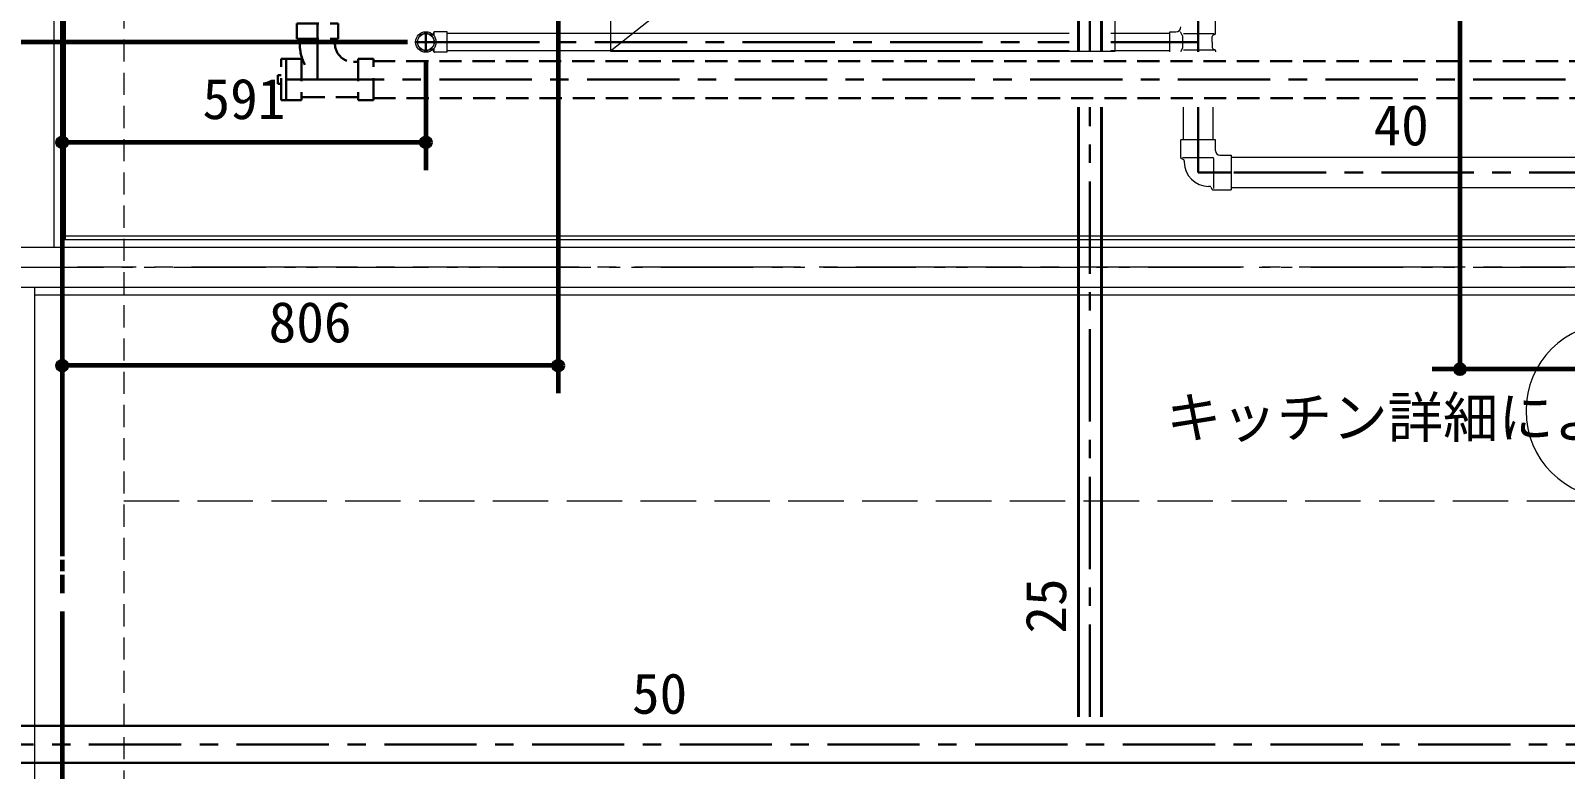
# Model space of a CAD drawing. Units: millimetres at full size, sheet at 1:30. Extents: x -16828 to 149130, y 47892 to 100313.
# Drawn here: x -5866 to -3372, y 59930 to 61130 of the extents above; entities that cross this region are included whole.
import ezdxf
from ezdxf.enums import TextEntityAlignment as Align

# ---------------------------------------------------------------- set-up
doc = ezdxf.new("R2010")
doc.units = ezdxf.units.MM
doc.header["$LTSCALE"] = 30
doc.header["$PDMODE"] = 32
doc.header["$PDSIZE"] = 15
for name, pattern in [('CHAIN1', [8, 5, -1, 1, -1]), ('CHAIN2', [12, 9, -1, 1, -1]), ('DASHED1', [1.8, 1.2, -0.6]), ('DASHED3', [4, 3, -1]), ('DOUBLE_CHAIN1', [8.8, 5, -1, 0.6, -0.6, 0.6, -1]), ('LONG_DOUBLE_CHAIN', [21.8, 18, -1, 0.6, -0.6, 0.6, -1])]:
    doc.linetypes.add(name, pattern=pattern)
for name, color, linetype, lineweight in [('0-0', 7, 'CHAIN2', 15), ('0-1', 7, 'Continuous', 15), ('2-0_通芯', 7, 'DOUBLE_CHAIN1', 15), ('2-2_間仕切り芯', 7, 'DOUBLE_CHAIN1', 15), ('2-3_間仕切り', 7, 'Continuous', 15), ('3-0_AIHO08-壁芯', 7, 'CHAIN2', 15), ('3-2_AIHO56-排水接続', 7, 'Continuous', 15), ('3-4_AIHO30-厨房機器', 7, 'Continuous', 15), ('3-9_AIHO32-厨房機器補助線', 7, 'LONG_DOUBLE_CHAIN', 15), ('9-6_無題7', 7, 'Continuous', 15), ('9-9_配管－汚水１：硬質塩ビ管（ＤＶ）', 2, 'Continuous', 30), ('9-A_配管－給水３：ＶＬＰ(ＶＤ)', 5, 'Continuous', 40), ('9-B_配管－給湯１２：ＨＴＬＰ（ＵＸ）', 3, 'Continuous', 20), ('9-E_配管－給湯１：ＣＵＰ(Ｍ)', 1, 'Continuous', 60)]:
    doc.layers.add(name, color=color, linetype=linetype, lineweight=lineweight)
doc.styles.add('ＭＳ ゴシック', font='')
doc.styles.get('ＭＳ ゴシック').set_extended_font_data('MS Gothic')

# ---------------------------------------------------------------- blocks, each defined once
blk = doc.blocks.new('グループ部品-31')
at = {"layer": '9-6_無題7'}
for centre, radius, start, end in [((-3192.07, 60654.63), 101.85, 0, 180), ((-2953.14, 60616.7), 142.23, 344.53569, 164.53569), ((-3293.92, 60512.39), 142.23, 90, 270), ((-2912.75, 60474.47), 142.23, 227.16898, 47.16898), ((-3151.68, 60370.16), 142.23, 180, 0)]:
    blk.add_arc(centre, radius, start, end, dxfattribs=at)

msp = doc.modelspace()

# ---------------------------------------------------------------- linework, layer by layer
at = {"layer": '0-0', "color": 1, "lineweight": 60}
msp.add_line((-5815.04, 68105.86), (-5815.04, 49250.86), dxfattribs=at)
at = {"layer": '0-1', "linetype": 'DASHED1'}
msp.add_line((-5715.04, 63275.86), (-5715.04, 55775.86), dxfattribs=at)
at = {"layer": '0-1', "linetype": 'DASHED3'}
msp.add_line((-5715.04, 60365.86), (-2435.04, 60365.86), dxfattribs=at)
at = {"layer": '2-0_通芯', "color": 1, "lineweight": 60}
msp.add_line((-5815.04, 68105.86), (-5815.04, 49619.89), dxfattribs=at)
at = {"layer": '2-2_間仕切り芯'}
msp.add_line((-8010.04, 60745.86), (-2261.37, 60745.86), dxfattribs=at)
at = {"layer": '2-3_間仕切り'}
for p, q in [((-5828.54, 63174.36), (-5828.54, 60778.36)), ((-5816.04, 63161.86), (-5816.04, 60778.36)), ((-5810.04, 63155.86), (-5810.04, 60790.86)), ((-5816.04, 60790.86), (-2860.04, 60790.86)), ((-5810.04, 60796.86), (-2866.04, 60796.86)), ((-5900.04, 60778.36), (-2847.54, 60778.36)), ((-5900.04, 60713.36), (-2782.54, 60713.36)), ((-5860.04, 60713.36), (-5860.04, 58200.86)), ((-5860.04, 60700.86), (-2885.04, 60700.86))]:
    msp.add_line(p, q, dxfattribs=at)
at = {"layer": '3-0_AIHO08-壁芯'}
msp.add_line((-2815.04, 60745.86), (-5790.04, 60745.86), dxfattribs=at)
at = {"layer": '3-2_AIHO56-排水接続'}
msp.add_line((-5009.04, 61311.86), (-5009.04, 61091.86), dxfattribs=at)
at = {"layer": '3-4_AIHO30-厨房機器'}
for p, q in [((-4924.04, 61746.86), (-4924.04, 61096.86)), ((-4104.04, 61096.86), (-4104.04, 61746.86)), ((-4924.04, 61096.86), (-4104.04, 61096.86))]:
    msp.add_line(p, q, dxfattribs=at)
at = {"layer": '3-9_AIHO32-厨房機器補助線'}
msp.add_line((-4104.04, 61746.86), (-4924.04, 61096.86), dxfattribs=at)
at = {"layer": '9-6_無題7', "color": 2, "linetype": 'DASHED1', "lineweight": 30}
msp.add_lwpolyline([(-5451.35, 61084.11), (-5451.35, 61017.11), (-5459.35, 61017.11), (-5459.35, 61084.11)], close=True, dxfattribs=at)
msp.add_lwpolyline([(-5459.35, 61043.61), (-5464.85, 61043.61), (-5464.85, 61057.61), (-5459.35, 61057.61)], dxfattribs=at)
at = {"layer": '9-9_配管－汚水１：硬質塩ビ管（ＤＶ）', "linetype": 'CHAIN1'}
for p, q in [((-5400.35, 61141.61), (-5400.35, 61050.61)), ((-5451.35, 61050.61), (-5400.35, 61050.61)), ((-5309.35, 61050.61), (-5400.35, 61050.61)), ((-2412.04, 61050.61), (-5309.35, 61050.61)), ((-3221.56, 59970.11), (-6411.51, 59970.11))]:
    msp.add_line(p, q, dxfattribs=at)
at = {"layer": '9-9_配管－汚水１：硬質塩ビ管（ＤＶ）', "linetype": 'DASHED1'}
for p, q in [((-5433.85, 61116.61), (-5366.85, 61116.61)), ((-5429.03, 61109.02), (-5429.03, 61116.61)), ((-5371.83, 61109.13), (-5371.83, 61116.61)), ((-5426.35, 61079.21), (-5422.71, 61079.21)), ((-5341.91, 61079.21), (-5334.35, 61079.21)), ((-2412.04, 61080.61), (-5309.35, 61080.61)), ((-5334.35, 61022.01), (-5426.35, 61022.01)), ((-5309.35, 61020.61), (-2412.04, 61020.61))]:
    msp.add_line(p, q, dxfattribs=at)
at = {"layer": '9-9_配管－汚水１：硬質塩ビ管（ＤＶ）'}
for p, q in [((-3221.56, 60000.11), (-6411.51, 60000.11)), ((-6411.51, 59940.11), (-3221.56, 59940.11))]:
    msp.add_line(p, q, dxfattribs=at)
at = {"layer": '9-9_配管－汚水１：硬質塩ビ管（ＤＶ）', "linetype": 'DASHED1'}
msp.add_lwpolyline([(-5433.85, 61116.61), (-5433.85, 61141.61), (-5366.85, 61141.61), (-5366.85, 61116.61)], dxfattribs=at)
for points in [[(-5451.35, 61017.11), (-5451.35, 61084.11), (-5426.35, 61084.11), (-5426.35, 61017.11)], [(-5309.35, 61017.11), (-5309.35, 61084.11), (-5334.35, 61084.11), (-5334.35, 61017.11)]]:
    msp.add_lwpolyline(points, close=True, dxfattribs=at)
for centre, radius, end in [((-5354.23, 61109.02), 74.8, 210), ((-5341.91, 61109.13), 29.92, 270)]:
    msp.add_arc(centre, radius, 180, end, dxfattribs=at)
at = {"layer": '9-A_配管－給水３：ＶＬＰ(ＶＤ)'}
for p, q in [((-4163.68, 61587.86), (-4163.68, 61095.61)), ((-4125.88, 61095.61), (-4125.88, 61587.86)), ((-4163.68, 61005.61), (-4163.68, 60015.11)), ((-4125.88, 60015.11), (-4125.88, 61005.61))]:
    msp.add_line(p, q, dxfattribs=at)
at = {"layer": '9-A_配管－給水３：ＶＬＰ(ＶＤ)', "color": 2, "linetype": 'CHAIN1', "lineweight": 30}
for p, q in [((-4144.78, 61095.61), (-4144.78, 61587.86)), ((-4144.78, 60015.11), (-4144.78, 61005.61))]:
    msp.add_line(p, q, dxfattribs=at)
at = {"layer": '9-B_配管－給湯１２：ＨＴＬＰ（ＵＸ）', "color": 2, "linetype": 'CHAIN1', "lineweight": 30}
for p, q in [((-3968.85, 61154.68), (-3968.85, 61111.68)), ((-5240.36, 61111.68), (-5207.72, 61111.68)), ((-5224.04, 61095.36), (-5224.04, 61128)), ((-5189.54, 61111.68), (-5210.44, 61111.68)), ((-5189.54, 61111.68), (-4178.68, 61111.68)), ((-4110.88, 61111.68), (-4014.85, 61111.68)), ((-4014.85, 61111.68), (-3968.85, 61111.68)), ((-3968.85, 61095.61), (-3968.85, 61111.68)), ((-3968.85, 60952.84), (-3968.85, 61005.61)), ((-3968.85, 60952.84), (-3968.85, 60899.54)), ((-3915.55, 60899.54), (-3968.85, 60899.54)), ((-3281.04, 60899.54), (-3915.55, 60899.54))]:
    msp.add_line(p, q, dxfattribs=at)
at = {"layer": '9-B_配管－給湯１２：ＨＴＬＰ（ＵＸ）'}
for p, q in [((-3940.6, 61125.87), (-3940.6, 61154.68)), ((-5210.84, 61121.83), (-5210.84, 61128.18)), ((-4014.85, 61128.28), (-4005.1, 61128.28)), ((-4014.85, 61095.61), (-4014.85, 61128.28)), ((-5211.21, 61127.75), (-5212.67, 61124.57)), ((-4178.68, 61125.28), (-5189.54, 61125.28)), ((-4014.85, 61125.28), (-4110.88, 61125.28)), ((-3994.15, 61121.82), (-3997.86, 61127.99)), ((-3943.07, 61125.11), (-3992.69, 61125.11)), ((-3946.05, 61111.68), (-3946.05, 61120.8)), ((-3946.05, 61111.68), (-3946.05, 61102.57)), ((-3945.02, 61122.55), (-3941.38, 61124.56)), ((-5211.21, 61095.62), (-5212.67, 61098.8)), ((-5210.84, 61095.19), (-5210.84, 61101.54)), ((-5189.54, 61095.03), (-5210.3, 61095.03)), ((-5189.54, 61098.08), (-4178.68, 61098.08)), ((-4110.88, 61098.08), (-4014.85, 61098.08)), ((-3943.07, 61098.26), (-3992.69, 61098.26)), ((-3945.02, 61100.81), (-3941.38, 61098.81)), ((-3940.6, 61097.5), (-3940.6, 61095.61)), ((-3993.15, 61005.61), (-3993.15, 60952.84)), ((-3944.55, 60952.84), (-3944.55, 61005.61)), ((-3940.55, 60952.84), (-3997.15, 60952.84)), ((-3997.15, 60923.73), (-3997.15, 60952.84)), ((-3940.55, 60934.64), (-3940.55, 60952.84)), ((-3992.47, 60920.28), (-3996.37, 60922.41)), ((-3994.64, 60923.73), (-3945.51, 60923.73)), ((-3991.44, 60918.77), (-3991.44, 60916.45)), ((-3943.51, 60873.46), (-3943.51, 60921.73)), ((-3933.75, 60927.84), (-3915.55, 60927.84)), ((-3915.55, 60927.84), (-3915.55, 60871.24)), ((-3281.04, 60923.84), (-3915.55, 60923.84)), ((-3949.62, 60876.95), (-3951.94, 60876.95)), ((-3948.11, 60875.92), (-3945.98, 60872.02)), ((-3944.66, 60871.24), (-3915.55, 60871.24)), ((-3915.55, 60875.24), (-3281.04, 60875.24))]:
    msp.add_line(p, q, dxfattribs=at)
for points in [[(-5189.54, 61095.03), (-5189.54, 61128.33), (-5210.3, 61128.33)], [(-3994.15, 61121.82), (-3994.15, 61101.55), (-3997.72, 61095.61)]]:
    msp.add_lwpolyline(points, dxfattribs=at)
for radius in [16.65, 13.6]:
    msp.add_circle((-5224.04, 61111.68), radius, dxfattribs=at)
for centre, radius, start, end in [((-5210.3, 61127.33), 1, 90, 155.30844), ((-4005.1, 61136.28), 8, 270, 0), ((-5224.04, 61111.68), 13.9, 0, 180), ((-5224.04, 61111.68), 13.9, 180, 270), ((-5224.04, 61111.68), 13.9, 270, 0), ((-5213.58, 61124.98), 1, 304.52203, 335.30844), ((-3944.05, 61120.8), 2, 118.83097, 180), ((-3942.1, 61125.87), 1.5, 298.83097, 0), ((-5213.58, 61098.38), 1, 24.69156, 55.47797), ((-5210.3, 61096.03), 1, 204.69156, 270), ((-3944.05, 61102.57), 2, 180, 241.16903), ((-3942.1, 61097.5), 1.5, 0, 61.16903), ((-3933.75, 60934.64), 6.8, 180, 270), ((-3995.65, 60923.73), 1.5, 180, 241.38954), ((-3993.43, 60918.53), 2, 7.06011, 61.38954), ((-3951.94, 60916.45), 39.5, 180, 270), ((-3945.51, 60921.73), 2, 0, 90), ((-3949.86, 60874.96), 2, 28.61046, 82.93989), ((-3944.66, 60872.74), 1.5, 208.61046, 270), ((-3940.55, 60872.04), 3, 189.75265, 192.66818)]:
    msp.add_arc(centre, radius, start, end, dxfattribs=at)
at = {"layer": '9-E_配管－給湯１：ＣＵＰ(Ｍ)'}
for p, q in [((-3543.48, 63550.86), (-3543.48, 60579.86)), ((-5009.04, 61172.86), (-5009.04, 60540.71)), ((-5815.04, 61135.02), (-5815.04, 60903.59)), ((-5254.04, 61111.68), (-6973.74, 61111.68)), ((-5224.04, 61081.68), (-5224.04, 60903.59)), ((-5224.04, 60948.59), (-5815.04, 60948.59)), ((-5815.04, 60626.51), (-5815.04, 60540.71)), ((-5009.04, 60585.71), (-5815.04, 60585.71)), ((-3048.04, 60579.86), (-3588.48, 60579.86))]:
    msp.add_line(p, q, dxfattribs=at)
for p in [(-5815.04, 60948.59), (-5224.04, 60948.59), (-5815.04, 60585.71), (-5009.04, 60585.71), (-3543.48, 60579.86)]:
    msp.add_point(p, dxfattribs=at)

# ---------------------------------------------------------------- block references
at = {"layer": '9-6_無題7'}
msp.add_blockref('グループ部品-31', (0, 0), dxfattribs=at)

# ---------------------------------------------------------------- texts
at = {"layer": '9-6_無題7', "style": 'ＭＳ ゴシック'}
msp.add_text('キッチン詳細による', height=65.98, dxfattribs=at).set_placement((-4021.05, 60448.73), align=Align.BOTTOM_LEFT)
at = {"layer": '9-9_配管－汚水１：硬質塩ビ管（ＤＶ）', "color": 7, "style": 'ＭＳ ゴシック'}
msp.add_text('50', height=65.98, dxfattribs=at).set_placement((-4889.12, 60000.11), align=Align.BOTTOM_LEFT)
at = {"layer": '9-A_配管－給水３：ＶＬＰ(ＶＤ)', "color": 7, "style": 'ＭＳ ゴシック'}
msp.add_text('25', height=65.98, rotation=90, dxfattribs=at).set_placement((-4163.68, 60150.18), align=Align.BOTTOM_LEFT)
at = {"layer": '9-B_配管－給湯１２：ＨＴＬＰ（ＵＸ）', "color": 7, "style": 'ＭＳ ゴシック'}
msp.add_text('40', height=65.98, dxfattribs=at).set_placement((-3683.93, 60923.84), align=Align.BOTTOM_LEFT)
at = {"layer": '9-E_配管－給湯１：ＣＵＰ(Ｍ)', "style": 'ＭＳ ゴシック'}
for s, p in [('591', (-5587.04, 60966.59)), ('806', (-5479.54, 60603.71))]:
    msp.add_text(s, height=65.98, dxfattribs=at).set_placement(p, align=Align.BOTTOM_LEFT)

doc.saveas('drawing.dxf')
